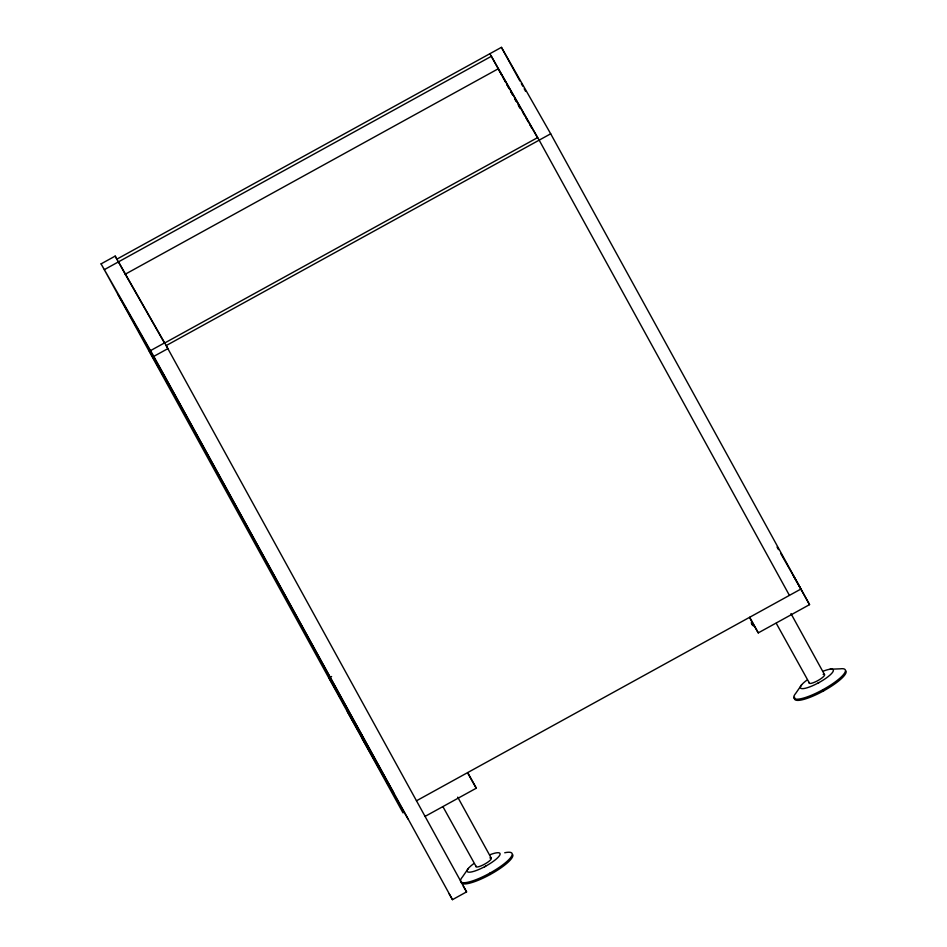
<?xml version="1.0" encoding="UTF-8"?>
<svg xmlns="http://www.w3.org/2000/svg" width="947" height="947" viewBox="0 0 947 947"><rect width="100%" height="100%" fill="white"/><g stroke="black" fill="none" stroke-linecap="round" stroke-linejoin="round"><path stroke-width="1.42" d="M468.351 868.423L462.527 876.827A29.262 6.629 -28.8 0 0 473.37 880.651A29.262 6.629 -28.8 0 0 506.823 861.569A29.262 6.629 -28.8 0 0 504.715 852.774M801.588 684.882L795.776 693.287A29.262 6.629 -28.8 0 0 822.907 689.7A29.262 6.629 -28.8 0 0 840.178 668.831L829.998 669.233M484.533 866.825L485.704 866.126M817.77 683.284L818.954 682.586M101.08 263.87L115.179 256.104L167.903 348.614L153.805 356.38L101.08 263.87L403.043 812.917M116.907 259.135L501.425 47.35L550.692 133.799L809.543 604.636L758.275 632.88L750.06 618.462M104.371 269.635L491.363 56.299L502.028 75.701M150.526 350.615L164.624 342.85M164.707 342.992L537.683 137.564M550.692 133.799L166.187 345.584L466.575 891.885L452.477 899.65L449.198 893.885M331.604 676.525L329.047 677.934L363.21 737.867M416.443 800.807L800.961 589.022L780.671 553.427M425.025 816.421L476.294 788.188L467.711 772.574M776.244 623.268L809.602 683.426A8.783 1.989 -28.8 0 0 818.646 680.159A8.783 1.989 -28.8 0 0 824.565 674.702L824.091 674.371A8.783 1.989 -28.8 0 0 823.121 674.347M443.007 806.808L476.365 866.967A8.783 1.989 -28.8 0 0 485.409 863.711A8.783 1.989 -28.8 0 0 491.315 858.254L490.842 857.923A8.783 1.989 -28.8 0 0 489.883 857.899M777.049 547.07L778.493 549.615M809.543 604.636L792.746 574.616M489.883 53.707L539.163 140.156L789.419 595.379M537.316 137.351L498.229 68.788L125.253 274.216L164.328 342.778M507.308 85.1L509.474 88.911M510.918 91.457L513.096 95.268M514.541 97.801L516.719 101.613M518.163 104.146L520.329 107.958M522.507 111.77L524.674 115.581M526.118 118.115L528.296 121.926M529.74 124.471L531.906 128.271M468.09 773.782L476.294 788.188M463.296 886.12L466.575 891.885M118.103 294.612L165.038 377.036L392.993 791.668M149.153 350.721L183.327 410.655M347.324 711.552L394.26 793.977M361.837 737.973L407.991 818.954M501.425 47.35L519.903 80.98M521.323 83.561L522.756 86.153M524.176 88.734L525.597 91.326M503.035 77.524L505.58 82.164M506.953 84.745L509.143 88.627M510.563 91.22L512.694 95.091M514.766 98.973L516.245 101.566M518.376 105.437L519.808 108.029M790.97 613.609L824.565 674.702M822.907 689.7L823.57 690.908M749.693 617.266L758.275 632.88M457.721 797.149L491.315 858.254M489.658 873.241L490.321 874.448A29.262 6.629 -28.8 0 1 461.402 882.805M118.387 261.727L125.596 274.843M115.179 256.104L117.321 259.999M153.805 356.38L452.477 899.65M753.99 625.92A29.262 6.629 -28.8 0 1 752.297 622.937M753.327 624.724A29.262 6.629 -28.8 0 1 751.634 621.741M809.14 683.095A8.783 1.989 -28.8 0 1 809.188 682.479M845.92 671.021A29.262 6.629 -28.8 0 1 820.197 692.695A29.262 6.629 -28.8 0 1 794.675 697.288M823.227 671.186A18.727 4.25 -28.8 0 1 830.768 674.347A18.727 4.25 -28.8 0 1 805.637 688.185A18.727 4.25 -28.8 0 1 806.82 680.218M475.891 866.635A8.783 1.989 -28.8 0 1 475.95 866.02M512.67 854.573A29.262 6.629 -28.8 0 1 490.321 874.448M489.99 854.739A18.727 4.25 -28.8 0 1 497.518 857.899A18.727 4.25 -28.8 0 1 472.387 871.737A18.727 4.25 -28.8 0 1 473.583 863.771"/></g></svg>
